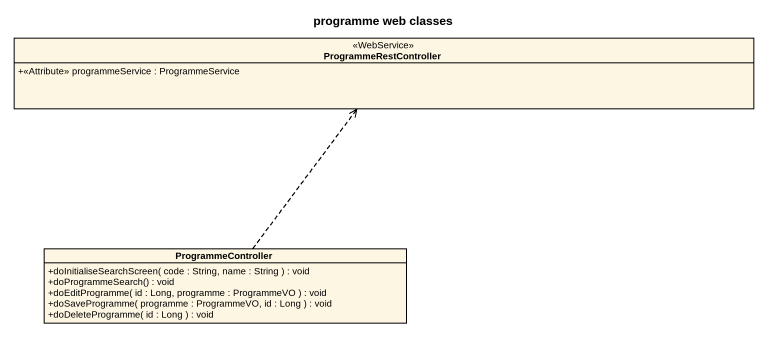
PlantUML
@startuml
title programme web classes
hide circle
hide empty members
skinparam classAttributeIconSize 0
class ProgrammeRestController <<WebService>> {
  +<<Attribute>> programmeService : ProgrammeService
}
class ProgrammeController {
  +doInitialiseSearchScreen( code : String, name : String ) : void
  +doProgrammeSearch() : void
  +doEditProgramme( id : Long, programme : ProgrammeVO ) : void
  +doSaveProgramme( programme : ProgrammeVO, id : Long ) : void
  +doDeleteProgramme( id : Long ) : void
}
ProgrammeController .up.> ProgrammeRestController
@enduml
